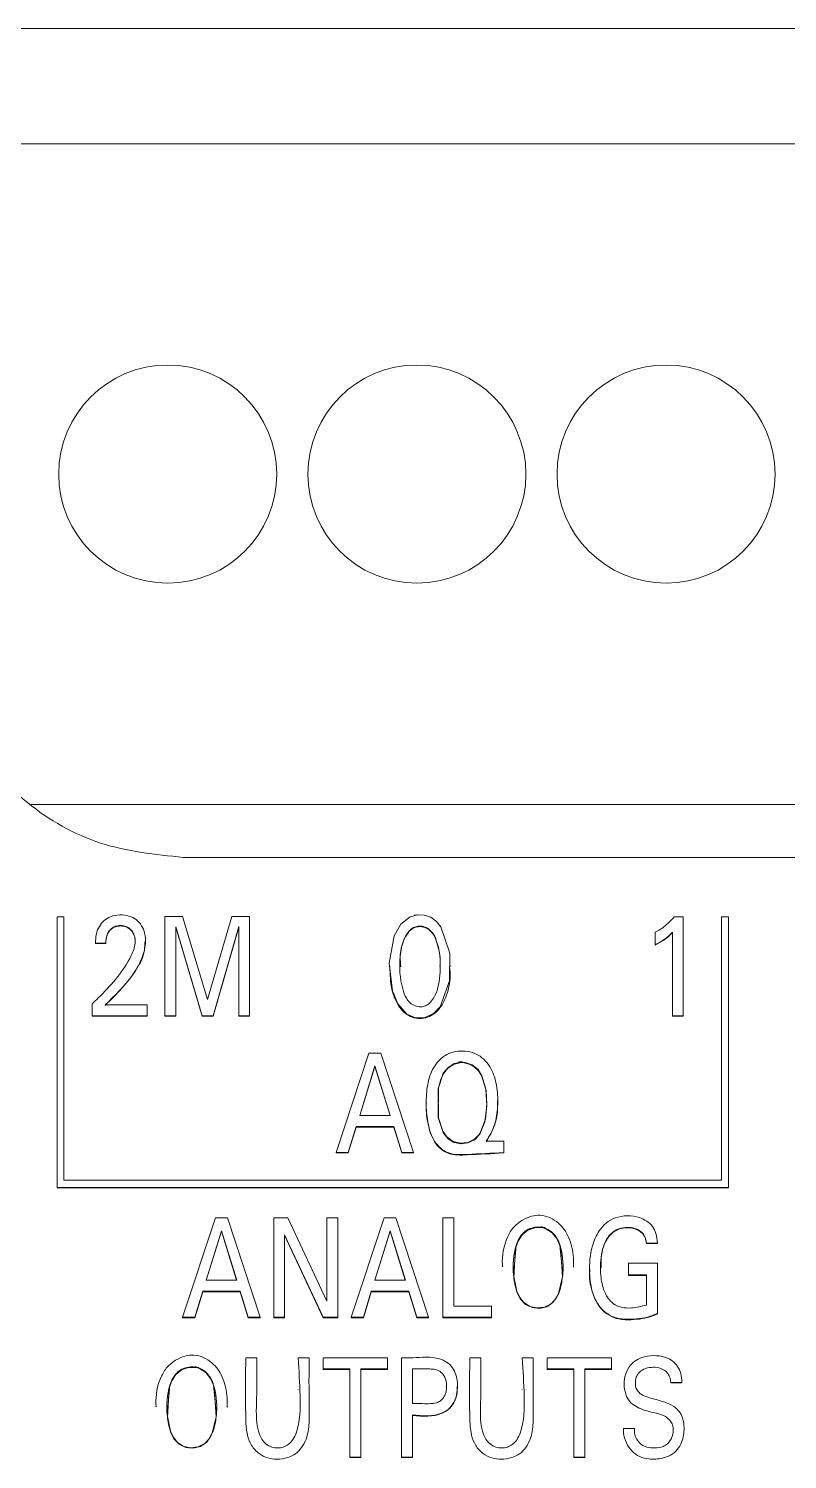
# Model space of a CAD drawing. Header units: millimetres. Extents: x 983 to 2111, y 2638 to 4457.
# Drawn here: x 2047.9 to 2060.08, y 4239.98 to 4262.94 of the extents above; entities that cross this region are included whole.
import ezdxf

# ---------------------------------------------------------------- set-up
doc = ezdxf.new("R2010")
doc.units = ezdxf.units.MM

# ---------------------------------------------------------------- blocks, each defined once
blk = doc.blocks.new('1215DCDCDC')
at = {"color": 7, "linetype": 'Continuous', "lineweight": 15}
for p, q in [((2047.489, 4262.945), (2072.769, 4262.945)), ((2047.489, 4261.095), (2072.769, 4261.095)), ((2072.769, 4250.495), (2047.932, 4250.495)), ((2071.129, 4249.645), (2050.379, 4249.645)), ((2048.353, 4248.691), (2048.353, 4244.347)), ((2048.463, 4248.691), (2048.353, 4248.691)), ((2048.463, 4244.462), (2048.463, 4248.691)), ((2050.368, 4248.698), (2050.084, 4248.698)), ((2050.084, 4248.698), (2050.084, 4247.102)), ((2050.77, 4247.362), (2050.368, 4248.698)), ((2051.159, 4248.698), (2050.77, 4247.362)), ((2051.443, 4248.698), (2051.159, 4248.698)), ((2051.443, 4247.102), (2051.443, 4248.698)), ((2058.26, 4248.689), (2058.405, 4248.689)), ((2058.405, 4248.689), (2058.405, 4247.102)), ((2059.02, 4248.691), (2059.02, 4244.462)), ((2059.129, 4248.691), (2059.02, 4248.691)), ((2059.129, 4244.347), (2059.129, 4248.691)), ((2050.259, 4248.531), (2050.681, 4247.102)), ((2050.259, 4247.102), (2050.259, 4248.531)), ((2050.681, 4247.095), (2050.259, 4248.524)), ((2050.857, 4247.102), (2051.268, 4248.533)), ((2051.268, 4248.526), (2050.857, 4247.095)), ((2051.268, 4248.533), (2051.268, 4247.102)), ((2057.953, 4248.245), (2057.953, 4248.444)), ((2058.233, 4247.102), (2058.233, 4248.443)), ((2048.967, 4248.267), (2049.133, 4248.267)), ((2048.967, 4248.26), (2048.967, 4248.267)), ((2048.967, 4248.26), (2049.133, 4248.26)), ((2049.133, 4248.26), (2049.133, 4248.267)), ((2049.771, 4248.299), (2049.771, 4248.306)), ((2057.953, 4248.245), (2057.953, 4248.238)), ((2053.685, 4247.899), (2053.685, 4247.892)), ((2054.673, 4247.897), (2054.673, 4247.904)), ((2048.915, 4247.293), (2048.915, 4247.102)), ((2048.915, 4247.102), (2049.798, 4247.102)), ((2048.915, 4247.095), (2048.915, 4247.102)), ((2049.798, 4247.095), (2048.915, 4247.095)), ((2049.798, 4247.276), (2049.124, 4247.276)), ((2049.798, 4247.102), (2049.798, 4247.276)), ((2049.798, 4247.095), (2049.798, 4247.102)), ((2050.084, 4247.102), (2050.259, 4247.102)), ((2050.084, 4247.095), (2050.084, 4247.102)), ((2050.259, 4247.095), (2050.084, 4247.095)), ((2050.259, 4247.095), (2050.259, 4247.102)), ((2050.681, 4247.102), (2050.857, 4247.102)), ((2050.681, 4247.095), (2050.681, 4247.102)), ((2050.857, 4247.095), (2050.681, 4247.095)), ((2050.857, 4247.095), (2050.857, 4247.102)), ((2051.268, 4247.102), (2051.443, 4247.102)), ((2051.268, 4247.095), (2051.268, 4247.102)), ((2051.443, 4247.095), (2051.268, 4247.095)), ((2051.443, 4247.095), (2051.443, 4247.102)), ((2058.233, 4247.102), (2058.233, 4247.095)), ((2058.405, 4247.102), (2058.233, 4247.102)), ((2058.405, 4247.095), (2058.233, 4247.095)), ((2058.405, 4247.102), (2058.405, 4247.095)), ((2053.358, 4246.504), (2052.833, 4244.908)), ((2053.551, 4246.504), (2053.358, 4246.504)), ((2054.076, 4244.908), (2053.551, 4246.504)), ((2053.211, 4245.505), (2053.456, 4246.298)), ((2053.456, 4246.291), (2053.213, 4245.505)), ((2053.456, 4246.298), (2053.701, 4245.505)), ((2053.456, 4246.291), (2053.456, 4246.298)), ((2053.699, 4245.505), (2053.456, 4246.291)), ((2054.279, 4245.708), (2054.279, 4245.701)), ((2055.252, 4245.704), (2055.252, 4245.711)), ((2055.428, 4245.741), (2055.428, 4245.748)), ((2053.701, 4245.505), (2053.211, 4245.505)), ((2053.027, 4244.908), (2053.154, 4245.324)), ((2053.154, 4245.317), (2053.027, 4244.901)), ((2053.154, 4245.324), (2053.757, 4245.324)), ((2053.154, 4245.317), (2053.154, 4245.324)), ((2053.757, 4245.317), (2053.154, 4245.317)), ((2053.757, 4245.324), (2053.886, 4244.908)), ((2053.757, 4245.317), (2053.757, 4245.324)), ((2053.886, 4244.901), (2053.757, 4245.317)), ((2055.242, 4245.089), (2055.525, 4245.089)), ((2055.525, 4245.089), (2055.525, 4244.908)), ((2052.833, 4244.908), (2052.833, 4244.901)), ((2052.833, 4244.908), (2053.027, 4244.908)), ((2053.027, 4244.901), (2052.833, 4244.901)), ((2053.027, 4244.901), (2053.027, 4244.908)), ((2053.886, 4244.908), (2054.076, 4244.908)), ((2053.886, 4244.901), (2053.886, 4244.908)), ((2054.076, 4244.901), (2053.886, 4244.901)), ((2054.076, 4244.901), (2054.076, 4244.908)), ((2055.525, 4244.901), (2055.525, 4244.908)), ((2048.353, 4244.347), (2048.353, 4244.34)), ((2048.353, 4244.347), (2059.129, 4244.347)), ((2048.353, 4244.34), (2059.129, 4244.34)), ((2059.02, 4244.462), (2048.463, 4244.462)), ((2059.129, 4244.34), (2059.129, 4244.347)), ((2050.894, 4243.86), (2050.368, 4242.264)), ((2051.086, 4243.86), (2050.894, 4243.86)), ((2051.611, 4242.264), (2051.086, 4243.86)), ((2052.059, 4243.86), (2051.832, 4243.86)), ((2051.832, 4243.86), (2051.832, 4242.264)), ((2052.684, 4242.522), (2052.059, 4243.86)), ((2052.684, 4243.86), (2052.684, 4242.522)), ((2052.859, 4243.86), (2052.684, 4243.86)), ((2052.859, 4242.264), (2052.859, 4243.86)), ((2053.601, 4243.86), (2053.075, 4242.264)), ((2053.793, 4243.86), (2053.601, 4243.86)), ((2054.318, 4242.264), (2053.793, 4243.86)), ((2054.723, 4243.86), (2054.548, 4243.86)), ((2054.548, 4243.86), (2054.548, 4242.264)), ((2054.723, 4242.445), (2054.723, 4243.86)), ((2050.746, 4242.862), (2050.991, 4243.654)), ((2050.748, 4242.862), (2050.991, 4243.647)), ((2050.991, 4243.654), (2051.237, 4242.862)), ((2050.991, 4243.654), (2050.991, 4243.647)), ((2050.991, 4243.647), (2051.234, 4242.862)), ((2053.453, 4242.862), (2053.698, 4243.654)), ((2053.698, 4243.647), (2053.455, 4242.862)), ((2053.698, 4243.654), (2053.944, 4242.862)), ((2053.698, 4243.647), (2053.698, 4243.654)), ((2053.941, 4242.862), (2053.698, 4243.647)), ((2052.006, 4243.588), (2052.624, 4242.264)), ((2052.006, 4242.264), (2052.006, 4243.588)), ((2052.006, 4243.581), (2052.624, 4242.257)), ((2057.814, 4243.453), (2057.99, 4243.453)), ((2057.814, 4243.453), (2057.814, 4243.446)), ((2057.814, 4243.446), (2057.99, 4243.446)), ((2057.99, 4243.454), (2057.99, 4243.461)), ((2057.99, 4243.453), (2057.99, 4243.446)), ((2055.501, 4243.08), (2055.501, 4243.073)), ((2055.676, 4243.069), (2055.676, 4243.062)), ((2056.474, 4243.057), (2056.474, 4243.064)), ((2056.649, 4243.068), (2056.649, 4243.075)), ((2056.902, 4243.04), (2056.902, 4243.033)), ((2057.528, 4243.134), (2057.528, 4242.944)), ((2057.99, 4243.134), (2057.528, 4243.134)), ((2057.528, 4242.944), (2057.814, 4242.944)), ((2057.528, 4242.944), (2057.528, 4242.937)), ((2057.528, 4242.937), (2057.814, 4242.937)), ((2057.814, 4242.944), (2057.814, 4242.461)), ((2057.99, 4242.327), (2057.99, 4243.134)), ((2051.237, 4242.862), (2050.746, 4242.862)), ((2053.944, 4242.862), (2053.453, 4242.862)), ((2050.563, 4242.264), (2050.69, 4242.681)), ((2050.563, 4242.257), (2050.69, 4242.674)), ((2050.69, 4242.681), (2051.292, 4242.681)), ((2050.69, 4242.674), (2050.69, 4242.681)), ((2050.69, 4242.674), (2051.292, 4242.674)), ((2051.292, 4242.674), (2051.292, 4242.681)), ((2051.292, 4242.681), (2051.421, 4242.264)), ((2051.292, 4242.674), (2051.421, 4242.257)), ((2053.27, 4242.264), (2053.397, 4242.681)), ((2053.397, 4242.674), (2053.27, 4242.257)), ((2053.397, 4242.681), (2053.999, 4242.681)), ((2053.397, 4242.674), (2053.397, 4242.681)), ((2053.999, 4242.674), (2053.397, 4242.674)), ((2053.999, 4242.674), (2053.999, 4242.681)), ((2053.999, 4242.681), (2054.128, 4242.264)), ((2054.128, 4242.257), (2053.999, 4242.674)), ((2050.368, 4242.264), (2050.563, 4242.264)), ((2050.368, 4242.257), (2050.368, 4242.264)), ((2050.368, 4242.257), (2050.563, 4242.257)), ((2050.563, 4242.264), (2050.563, 4242.257)), ((2051.421, 4242.257), (2051.421, 4242.264)), ((2051.421, 4242.264), (2051.611, 4242.264)), ((2051.421, 4242.257), (2051.611, 4242.257)), ((2051.611, 4242.257), (2051.611, 4242.264)), ((2051.832, 4242.264), (2051.832, 4242.257)), ((2051.832, 4242.264), (2052.006, 4242.264)), ((2051.832, 4242.257), (2052.006, 4242.257)), ((2052.006, 4242.257), (2052.006, 4242.264)), ((2052.624, 4242.264), (2052.859, 4242.264)), ((2052.624, 4242.257), (2052.624, 4242.264)), ((2052.624, 4242.257), (2052.859, 4242.257)), ((2052.859, 4242.257), (2052.859, 4242.264)), ((2053.075, 4242.264), (2053.27, 4242.264)), ((2053.075, 4242.264), (2053.075, 4242.257)), ((2053.27, 4242.257), (2053.075, 4242.257)), ((2053.27, 4242.257), (2053.27, 4242.264)), ((2054.128, 4242.257), (2054.128, 4242.264)), ((2054.128, 4242.264), (2054.318, 4242.264)), ((2054.318, 4242.257), (2054.128, 4242.257)), ((2054.318, 4242.257), (2054.318, 4242.264)), ((2054.548, 4242.264), (2055.327, 4242.264)), ((2054.548, 4242.257), (2054.548, 4242.264)), ((2055.327, 4242.257), (2054.548, 4242.257)), ((2055.327, 4242.445), (2054.723, 4242.445)), ((2055.327, 4242.264), (2055.327, 4242.445)), ((2055.327, 4242.257), (2055.327, 4242.264)), ((2057.99, 4242.327), (2057.99, 4242.319)), ((2051.557, 4241.616), (2051.382, 4241.616)), ((2052.398, 4241.616), (2052.224, 4241.616)), ((2052.224, 4241.616), (2052.224, 4241.609)), ((2052.398, 4241.616), (2052.398, 4241.609)), ((2052.624, 4241.616), (2052.624, 4241.435)), ((2053.657, 4241.616), (2052.624, 4241.616)), ((2053.657, 4241.435), (2053.657, 4241.616)), ((2053.881, 4241.616), (2053.881, 4240.02)), ((2055.154, 4241.616), (2054.979, 4241.616)), ((2055.995, 4241.616), (2055.821, 4241.616)), ((2055.821, 4241.616), (2055.821, 4241.609)), ((2055.995, 4241.616), (2055.995, 4241.609)), ((2056.221, 4241.616), (2056.221, 4241.435)), ((2057.254, 4241.616), (2056.221, 4241.616)), ((2057.254, 4241.435), (2057.254, 4241.616)), ((2051.557, 4241.433), (2051.557, 4241.426)), ((2052.624, 4241.435), (2053.053, 4241.435)), ((2052.624, 4241.435), (2052.624, 4241.428)), ((2052.624, 4241.428), (2053.053, 4241.428)), ((2053.053, 4241.435), (2053.053, 4240.02)), ((2053.228, 4241.435), (2053.657, 4241.435)), ((2053.228, 4240.02), (2053.228, 4241.435)), ((2053.228, 4241.428), (2053.657, 4241.428)), ((2053.657, 4241.428), (2053.657, 4241.435)), ((2054.057, 4240.878), (2054.057, 4241.435)), ((2055.154, 4241.433), (2055.154, 4241.426)), ((2056.221, 4241.435), (2056.65, 4241.435)), ((2056.221, 4241.435), (2056.221, 4241.428)), ((2056.221, 4241.428), (2056.65, 4241.428)), ((2056.65, 4241.435), (2056.65, 4240.02)), ((2056.825, 4241.435), (2057.254, 4241.435)), ((2056.825, 4240.02), (2056.825, 4241.435)), ((2056.825, 4241.428), (2057.254, 4241.428)), ((2057.254, 4241.428), (2057.254, 4241.435)), ((2051.558, 4241.131), (2051.558, 4241.138)), ((2052.224, 4241.106), (2052.224, 4241.113)), ((2054.78, 4241.149), (2054.78, 4241.156)), ((2055.155, 4241.131), (2055.155, 4241.138)), ((2055.821, 4241.106), (2055.821, 4241.113)), ((2057.456, 4241.195), (2057.456, 4241.188)), ((2058.206, 4241.21), (2058.206, 4241.217)), ((2058.384, 4241.217), (2058.206, 4241.217)), ((2058.384, 4241.21), (2058.206, 4241.21)), ((2058.384, 4241.225), (2058.384, 4241.232)), ((2058.384, 4241.21), (2058.384, 4241.217)), ((2049.94, 4240.836), (2049.94, 4240.829)), ((2050.116, 4240.825), (2050.116, 4240.818)), ((2050.914, 4240.813), (2050.914, 4240.82)), ((2051.088, 4240.823), (2051.088, 4240.83)), ((2051.381, 4240.745), (2051.381, 4240.738)), ((2052.401, 4240.703), (2052.401, 4240.71)), ((2054.057, 4240.02), (2054.057, 4240.697)), ((2054.978, 4240.745), (2054.978, 4240.738)), ((2055.998, 4240.703), (2055.998, 4240.71)), ((2057.444, 4240.482), (2057.62, 4240.482)), ((2057.444, 4240.472), (2057.444, 4240.465)), ((2058.418, 4240.483), (2058.418, 4240.49)), ((2053.053, 4240.02), (2053.228, 4240.02)), ((2053.053, 4240.013), (2053.053, 4240.02)), ((2053.053, 4240.013), (2053.228, 4240.013)), ((2053.228, 4240.013), (2053.228, 4240.02)), ((2053.881, 4240.02), (2054.057, 4240.02)), ((2053.881, 4240.02), (2053.881, 4240.013)), ((2053.881, 4240.013), (2054.057, 4240.013)), ((2054.057, 4240.02), (2054.057, 4240.013)), ((2056.65, 4240.013), (2056.65, 4240.02)), ((2056.65, 4240.02), (2056.825, 4240.02)), ((2056.65, 4240.013), (2056.825, 4240.013)), ((2056.825, 4240.013), (2056.825, 4240.02))]:
    blk.add_line(p, q, dxfattribs=at)
at = {"color": 7, "linetype": 'Continuous', "lineweight": 15, "flags": 128}
for points in [[(2054.022, 4248.689), (2053.871, 4248.573), (2053.766, 4248.386), (2053.686, 4247.947), (2053.736, 4247.503), (2053.822, 4247.295), (2053.97, 4247.129), (2054.109, 4247.072), (2054.259, 4247.074), (2054.396, 4247.137), (2054.505, 4247.244), (2054.655, 4247.663), (2054.66, 4248.11), (2054.516, 4248.531), (2054.443, 4248.618), (2054.351, 4248.683), (2054.244, 4248.717), (2054.135, 4248.721), (2054.087, 4248.717), (2054.084, 4248.717), (2054.084, 4248.717), (2054.084, 4248.717), (2054.084, 4248.717), (2054.089, 4248.717), (2054.145, 4248.723), (2054.147, 4248.724), (2054.148, 4248.724), (2054.148, 4248.724), (2054.147, 4248.724), (2054.145, 4248.723), (2054.099, 4248.714), (2054.022, 4248.689)], [(2054.728, 4246.335), (2054.629, 4246.272), (2054.553, 4246.18), (2054.475, 4245.954), (2054.472, 4245.48), (2054.544, 4245.253), (2054.615, 4245.153), (2054.713, 4245.084), (2054.829, 4245.057), (2054.949, 4245.07), (2055.056, 4245.122), (2055.137, 4245.21), (2055.226, 4245.435), (2055.251, 4245.67), (2055.239, 4245.909), (2055.174, 4246.138), (2055.111, 4246.239), (2055.018, 4246.314), (2054.904, 4246.352), (2054.809, 4246.36), (2054.798, 4246.36), (2054.795, 4246.36), (2054.795, 4246.36), (2054.795, 4246.36), (2054.795, 4246.36), (2054.795, 4246.36), (2054.795, 4246.36), (2054.796, 4246.36), (2054.809, 4246.361), (2054.858, 4246.362), (2054.86, 4246.362), (2054.861, 4246.362), (2054.861, 4246.362), (2054.861, 4246.362), (2054.861, 4246.362), (2054.86, 4246.362), (2054.859, 4246.362), (2054.856, 4246.362), (2054.827, 4246.359), (2054.728, 4246.335)], [(2054.728, 4246.328), (2054.638, 4246.274), (2054.566, 4246.193), (2054.512, 4246.084), (2054.475, 4245.947), (2054.472, 4245.473), (2054.558, 4245.218), (2054.627, 4245.133), (2054.713, 4245.077), (2054.828, 4245.049), (2054.949, 4245.063), (2055.055, 4245.114), (2055.137, 4245.203), (2055.219, 4245.399), (2055.251, 4245.663), (2055.236, 4245.924), (2055.174, 4246.131), (2055.119, 4246.22), (2055.049, 4246.286), (2054.962, 4246.33), (2054.86, 4246.351), (2054.803, 4246.353), (2054.796, 4246.353), (2054.795, 4246.353), (2054.795, 4246.353), (2054.794, 4246.353), (2054.794, 4246.353), (2054.794, 4246.353), (2054.794, 4246.353), (2054.794, 4246.353), (2054.795, 4246.353), (2054.796, 4246.353), (2054.796, 4246.353), (2054.796, 4246.353), (2054.796, 4246.353), (2054.795, 4246.353), (2054.795, 4246.353), (2054.794, 4246.353), (2054.794, 4246.353), (2054.794, 4246.353), (2054.794, 4246.353), (2054.795, 4246.353), (2054.796, 4246.353), (2054.796, 4246.353), (2054.796, 4246.353), (2054.796, 4246.353), (2054.796, 4246.353), (2054.796, 4246.353), (2054.796, 4246.353), (2054.795, 4246.353), (2054.795, 4246.353), (2054.794, 4246.353), (2054.794, 4246.353), (2054.795, 4246.353), (2054.795, 4246.353), (2054.796, 4246.353), (2054.857, 4246.355), (2054.859, 4246.355), (2054.86, 4246.355), (2054.86, 4246.355), (2054.86, 4246.355), (2054.86, 4246.355), (2054.86, 4246.355), (2054.861, 4246.355), (2054.861, 4246.355), (2054.861, 4246.355), (2054.861, 4246.355), (2054.861, 4246.355), (2054.861, 4246.355), (2054.86, 4246.355), (2054.86, 4246.355), (2054.86, 4246.355), (2054.86, 4246.355), (2054.861, 4246.355), (2054.861, 4246.355), (2054.861, 4246.355), (2054.861, 4246.355), (2054.861, 4246.355), (2054.86, 4246.355), (2054.86, 4246.355), (2054.859, 4246.355), (2054.859, 4246.355), (2054.859, 4246.355), (2054.86, 4246.355), (2054.86, 4246.355), (2054.861, 4246.355), (2054.861, 4246.355), (2054.861, 4246.355), (2054.861, 4246.355), (2054.86, 4246.355), (2054.859, 4246.355), (2054.859, 4246.355), (2054.859, 4246.355), (2054.859, 4246.355), (2054.859, 4246.355), (2054.861, 4246.355), (2054.861, 4246.355), (2054.86, 4246.355), (2054.86, 4246.355), (2054.859, 4246.355), (2054.859, 4246.355), (2054.859, 4246.355), (2054.859, 4246.355), (2054.859, 4246.355), (2054.859, 4246.355), (2054.859, 4246.355), (2054.86, 4246.355), (2054.861, 4246.355), (2054.861, 4246.355), (2054.861, 4246.355), (2054.856, 4246.355), (2054.826, 4246.352), (2054.728, 4246.328)], [(2054.713, 4246.321), (2054.816, 4246.35), (2054.85, 4246.354), (2054.859, 4246.355), (2054.86, 4246.355), (2054.861, 4246.355), (2054.861, 4246.355), (2054.861, 4246.355), (2054.861, 4246.355), (2054.86, 4246.355), (2054.86, 4246.355), (2054.858, 4246.355), (2054.816, 4246.354), (2054.796, 4246.353), (2054.795, 4246.353), (2054.795, 4246.353), (2054.795, 4246.353), (2054.795, 4246.353), (2054.795, 4246.353), (2054.798, 4246.353), (2054.802, 4246.353), (2054.887, 4246.348), (2055.003, 4246.315), (2055.1, 4246.245), (2055.167, 4246.146), (2055.237, 4245.918), (2055.252, 4245.68), (2055.229, 4245.444), (2055.146, 4245.217), (2055.07, 4245.125), (2054.965, 4245.068), (2054.846, 4245.05), (2054.729, 4245.071), (2054.628, 4245.134), (2054.552, 4245.231), (2054.475, 4245.457), (2054.472, 4245.931), (2054.544, 4246.159), (2054.617, 4246.254), (2054.713, 4246.321)], [(2056.058, 4243.712), (2055.946, 4243.688), (2055.853, 4243.631), (2055.779, 4243.541), (2055.724, 4243.418), (2055.681, 4242.946), (2055.733, 4242.682), (2055.78, 4242.583), (2055.841, 4242.505), (2055.94, 4242.439), (2056.057, 4242.414), (2056.18, 4242.428), (2056.283, 4242.482), (2056.351, 4242.552), (2056.404, 4242.648), (2056.466, 4242.914), (2056.436, 4243.388), (2056.395, 4243.496), (2056.34, 4243.584), (2056.27, 4243.651), (2056.185, 4243.698), (2056.137, 4243.713), (2056.131, 4243.715), (2056.13, 4243.715), (2056.13, 4243.715), (2056.13, 4243.715), (2056.13, 4243.715), (2056.13, 4243.715), (2056.129, 4243.715), (2056.129, 4243.715), (2056.129, 4243.715), (2056.129, 4243.715), (2056.129, 4243.715), (2056.13, 4243.715), (2056.131, 4243.715), (2056.131, 4243.715), (2056.131, 4243.715), (2056.131, 4243.715), (2056.131, 4243.715), (2056.13, 4243.715), (2056.129, 4243.715), (2056.129, 4243.715), (2056.129, 4243.715), (2056.129, 4243.715), (2056.129, 4243.715), (2056.13, 4243.715), (2056.131, 4243.715), (2056.131, 4243.715), (2056.131, 4243.715), (2056.131, 4243.715), (2056.131, 4243.715), (2056.131, 4243.715), (2056.13, 4243.715), (2056.13, 4243.715), (2056.129, 4243.715), (2056.129, 4243.715), (2056.129, 4243.715), (2056.129, 4243.715), (2056.129, 4243.715), (2056.13, 4243.715), (2056.131, 4243.715), (2056.131, 4243.715), (2056.131, 4243.715), (2056.131, 4243.715), (2056.131, 4243.715), (2056.131, 4243.715), (2056.13, 4243.715), (2056.13, 4243.715), (2056.13, 4243.715), (2056.13, 4243.715), (2056.13, 4243.715), (2056.131, 4243.715), (2056.131, 4243.715), (2056.131, 4243.715), (2056.131, 4243.715), (2056.131, 4243.715), (2056.131, 4243.715), (2056.13, 4243.715), (2056.13, 4243.715), (2056.13, 4243.715), (2056.13, 4243.715), (2056.13, 4243.715), (2056.131, 4243.715), (2056.131, 4243.715), (2056.131, 4243.715), (2056.131, 4243.715), (2056.131, 4243.715), (2056.131, 4243.715), (2056.13, 4243.715), (2056.13, 4243.715), (2056.13, 4243.715), (2056.13, 4243.715), (2056.131, 4243.715), (2056.131, 4243.715), (2056.131, 4243.715), (2056.131, 4243.715), (2056.131, 4243.715), (2056.131, 4243.715), (2056.131, 4243.715), (2056.13, 4243.715), (2056.13, 4243.715), (2056.13, 4243.715), (2056.13, 4243.715), (2056.14, 4243.713), (2056.181, 4243.703), (2056.183, 4243.702), (2056.184, 4243.702), (2056.184, 4243.702), (2056.184, 4243.702), (2056.184, 4243.702), (2056.184, 4243.702), (2056.184, 4243.702), (2056.185, 4243.702), (2056.185, 4243.702), (2056.185, 4243.702), (2056.185, 4243.702), (2056.185, 4243.702), (2056.184, 4243.702), (2056.183, 4243.702), (2056.183, 4243.702), (2056.183, 4243.702), (2056.183, 4243.702), (2056.183, 4243.702), (2056.183, 4243.702), (2056.184, 4243.702), (2056.185, 4243.702), (2056.185, 4243.702), (2056.185, 4243.702), (2056.184, 4243.702), (2056.184, 4243.702), (2056.183, 4243.702), (2056.183, 4243.702), (2056.183, 4243.702), (2056.183, 4243.702), (2056.183, 4243.702), (2056.184, 4243.702), (2056.184, 4243.702), (2056.184, 4243.702), (2056.184, 4243.702), (2056.184, 4243.702), (2056.183, 4243.702), (2056.183, 4243.702), (2056.183, 4243.702), (2056.183, 4243.702), (2056.183, 4243.702), (2056.183, 4243.702), (2056.184, 4243.702), (2056.184, 4243.702), (2056.184, 4243.702), (2056.184, 4243.702), (2056.183, 4243.702), (2056.183, 4243.702), (2056.183, 4243.702), (2056.183, 4243.702), (2056.183, 4243.702), (2056.183, 4243.702), (2056.183, 4243.702), (2056.184, 4243.702), (2056.184, 4243.702), (2056.184, 4243.702), (2056.184, 4243.702), (2056.184, 4243.702), (2056.184, 4243.702), (2056.183, 4243.702), (2056.183, 4243.702), (2056.183, 4243.702), (2056.183, 4243.702), (2056.183, 4243.702), (2056.183, 4243.702), (2056.184, 4243.702), (2056.184, 4243.702), (2056.184, 4243.702), (2056.184, 4243.702), (2056.184, 4243.702), (2056.183, 4243.702), (2056.183, 4243.702), (2056.153, 4243.708), (2056.058, 4243.712)], [(2056.022, 4243.701), (2056.128, 4243.704), (2056.166, 4243.699), (2056.178, 4243.696), (2056.181, 4243.696), (2056.184, 4243.695), (2056.184, 4243.695), (2056.184, 4243.695), (2056.184, 4243.695), (2056.184, 4243.695), (2056.184, 4243.695), (2056.184, 4243.695), (2056.183, 4243.695), (2056.177, 4243.697), (2056.155, 4243.702), (2056.134, 4243.707), (2056.131, 4243.708), (2056.13, 4243.708), (2056.13, 4243.708), (2056.13, 4243.708), (2056.13, 4243.708), (2056.13, 4243.708), (2056.13, 4243.708), (2056.13, 4243.708), (2056.132, 4243.708), (2056.157, 4243.7), (2056.2, 4243.684), (2056.3, 4243.621), (2056.376, 4243.526), (2056.424, 4243.417), (2056.47, 4242.945), (2056.429, 4242.712), (2056.383, 4242.6), (2056.312, 4242.5), (2056.214, 4242.434), (2056.097, 4242.407), (2055.977, 4242.419), (2055.871, 4242.472), (2055.789, 4242.561), (2055.736, 4242.668), (2055.684, 4242.901), (2055.712, 4243.374), (2055.754, 4243.487), (2055.818, 4243.59), (2055.91, 4243.664), (2056.022, 4243.701)], [(2050.498, 4241.468), (2050.386, 4241.444), (2050.293, 4241.387), (2050.219, 4241.297), (2050.163, 4241.174), (2050.12, 4240.702), (2050.172, 4240.438), (2050.219, 4240.338), (2050.281, 4240.261), (2050.379, 4240.195), (2050.497, 4240.169), (2050.62, 4240.184), (2050.723, 4240.237), (2050.79, 4240.308), (2050.843, 4240.404), (2050.906, 4240.669), (2050.875, 4241.143), (2050.835, 4241.252), (2050.78, 4241.339), (2050.71, 4241.407), (2050.625, 4241.453), (2050.577, 4241.469), (2050.57, 4241.47), (2050.57, 4241.471), (2050.57, 4241.471), (2050.57, 4241.471), (2050.57, 4241.471), (2050.569, 4241.471), (2050.569, 4241.471), (2050.569, 4241.471), (2050.569, 4241.471), (2050.569, 4241.471), (2050.569, 4241.471), (2050.57, 4241.471), (2050.57, 4241.471), (2050.57, 4241.471), (2050.57, 4241.471), (2050.57, 4241.471), (2050.57, 4241.471), (2050.569, 4241.471), (2050.569, 4241.471), (2050.569, 4241.471), (2050.569, 4241.471), (2050.569, 4241.471), (2050.569, 4241.471), (2050.569, 4241.471), (2050.57, 4241.471), (2050.57, 4241.47), (2050.57, 4241.47), (2050.57, 4241.47), (2050.57, 4241.47), (2050.57, 4241.471), (2050.57, 4241.471), (2050.569, 4241.471), (2050.569, 4241.471), (2050.569, 4241.471), (2050.569, 4241.471), (2050.569, 4241.471), (2050.569, 4241.471), (2050.57, 4241.471), (2050.57, 4241.471), (2050.57, 4241.47), (2050.571, 4241.47), (2050.571, 4241.47), (2050.571, 4241.47), (2050.57, 4241.47), (2050.569, 4241.471), (2050.569, 4241.471), (2050.569, 4241.471), (2050.569, 4241.471), (2050.569, 4241.471), (2050.57, 4241.471), (2050.57, 4241.47), (2050.571, 4241.47), (2050.571, 4241.47), (2050.571, 4241.47), (2050.571, 4241.47), (2050.57, 4241.471), (2050.569, 4241.471), (2050.569, 4241.471), (2050.569, 4241.471), (2050.569, 4241.471), (2050.57, 4241.47), (2050.571, 4241.47), (2050.571, 4241.47), (2050.571, 4241.47), (2050.571, 4241.47), (2050.571, 4241.47), (2050.569, 4241.471), (2050.569, 4241.471), (2050.57, 4241.471), (2050.57, 4241.471), (2050.571, 4241.47), (2050.571, 4241.47), (2050.571, 4241.47), (2050.571, 4241.47), (2050.571, 4241.47), (2050.571, 4241.47), (2050.571, 4241.47), (2050.57, 4241.471), (2050.569, 4241.471), (2050.569, 4241.471), (2050.569, 4241.471), (2050.58, 4241.468), (2050.62, 4241.458), (2050.622, 4241.458), (2050.623, 4241.458), (2050.624, 4241.458), (2050.624, 4241.458), (2050.624, 4241.458), (2050.624, 4241.458), (2050.624, 4241.457), (2050.624, 4241.457), (2050.624, 4241.457), (2050.624, 4241.457), (2050.624, 4241.457), (2050.624, 4241.457), (2050.623, 4241.458), (2050.623, 4241.458), (2050.623, 4241.458), (2050.623, 4241.458), (2050.623, 4241.458), (2050.623, 4241.458), (2050.623, 4241.458), (2050.624, 4241.457), (2050.624, 4241.457), (2050.624, 4241.457), (2050.624, 4241.457), (2050.624, 4241.457), (2050.623, 4241.458), (2050.623, 4241.458), (2050.623, 4241.458), (2050.623, 4241.458), (2050.623, 4241.458), (2050.623, 4241.458), (2050.623, 4241.458), (2050.624, 4241.457), (2050.624, 4241.457), (2050.624, 4241.457), (2050.624, 4241.457), (2050.623, 4241.458), (2050.623, 4241.458), (2050.623, 4241.458), (2050.623, 4241.458), (2050.623, 4241.458), (2050.623, 4241.458), (2050.624, 4241.457), (2050.624, 4241.457), (2050.624, 4241.458), (2050.623, 4241.458), (2050.623, 4241.458), (2050.622, 4241.458), (2050.622, 4241.458), (2050.622, 4241.458), (2050.622, 4241.458), (2050.622, 4241.458), (2050.623, 4241.458), (2050.623, 4241.458), (2050.624, 4241.458), (2050.624, 4241.457), (2050.624, 4241.457), (2050.624, 4241.457), (2050.624, 4241.458), (2050.622, 4241.458), (2050.622, 4241.458), (2050.622, 4241.458), (2050.622, 4241.458), (2050.622, 4241.458), (2050.622, 4241.458), (2050.624, 4241.457), (2050.624, 4241.457), (2050.624, 4241.457), (2050.624, 4241.457), (2050.624, 4241.458), (2050.623, 4241.458), (2050.623, 4241.458), (2050.593, 4241.463), (2050.498, 4241.468)], [(2050.461, 4241.457), (2050.568, 4241.459), (2050.605, 4241.454), (2050.617, 4241.452), (2050.621, 4241.451), (2050.623, 4241.451), (2050.624, 4241.45), (2050.624, 4241.45), (2050.624, 4241.45), (2050.624, 4241.45), (2050.624, 4241.45), (2050.624, 4241.451), (2050.623, 4241.451), (2050.616, 4241.452), (2050.594, 4241.458), (2050.574, 4241.463), (2050.571, 4241.463), (2050.57, 4241.464), (2050.57, 4241.464), (2050.569, 4241.464), (2050.569, 4241.464), (2050.569, 4241.464), (2050.57, 4241.464), (2050.57, 4241.464), (2050.572, 4241.463), (2050.597, 4241.456), (2050.64, 4241.44), (2050.739, 4241.377), (2050.815, 4241.282), (2050.864, 4241.173), (2050.91, 4240.701), (2050.868, 4240.468), (2050.822, 4240.355), (2050.751, 4240.256), (2050.653, 4240.19), (2050.536, 4240.163), (2050.417, 4240.174), (2050.31, 4240.228), (2050.229, 4240.316), (2050.175, 4240.423), (2050.124, 4240.656), (2050.152, 4241.13), (2050.193, 4241.242), (2050.257, 4241.345), (2050.35, 4241.42), (2050.461, 4241.457)]]:
    blk.add_lwpolyline(points, dxfattribs=at)
at = {"color": 7, "linetype": 'Continuous', "lineweight": 15}
for centre in [(2050.129, 4255.795), (2054.129, 4255.795), (2058.129, 4255.795)]:
    blk.add_circle(centre, 1.75, dxfattribs=at)
for points, knots in [([(2050.379, 4249.645), (2049.928, 4249.691), (2049.028, 4249.783), (2047.821, 4250.473), (2046.924, 4251.492), (2046.449, 4252.614), (2046.399, 4253.349), (2046.379, 4253.645)], [0, 0, 0, 0, 0.215087, 0.42996, 0.647222, 0.85835, 1, 1, 1, 1]), ([(2049.124, 4247.276), (2049.278, 4247.425), (2049.506, 4247.646), (2049.713, 4247.993), (2049.779, 4248.232), (2049.768, 4248.418), (2049.716, 4248.553), (2049.627, 4248.65), (2049.505, 4248.712), (2049.36, 4248.729), (2049.217, 4248.706), (2049.103, 4248.635), (2049.024, 4248.538), (2048.975, 4248.412), (2048.97, 4248.318), (2048.967, 4248.267)], [0, 0, 0, 0, 0.2481, 0.367222, 0.466451, 0.531142, 0.581619, 0.632334, 0.679798, 0.738137, 0.798607, 0.8449, 0.891081, 0.941291, 1, 1, 1, 1]), ([(2057.953, 4248.444), (2057.982, 4248.459), (2058.041, 4248.49), (2058.148, 4248.568), (2058.215, 4248.641), (2058.26, 4248.689)], [0, 0, 0, 0, 0.251531, 0.502976, 1, 1, 1, 1]), ([(2049.133, 4248.267), (2049.137, 4248.314), (2049.142, 4248.387), (2049.193, 4248.475), (2049.254, 4248.527), (2049.334, 4248.553), (2049.415, 4248.551), (2049.492, 4248.525), (2049.549, 4248.478), (2049.592, 4248.407), (2049.61, 4248.316), (2049.596, 4248.178), (2049.436, 4247.835), (2049.175, 4247.544), (2048.948, 4247.325), (2048.915, 4247.293)], [0, 0, 0, 0, 0.06741, 0.106803, 0.146378, 0.181674, 0.227911, 0.263638, 0.29947, 0.334313, 0.383257, 0.433455, 0.535618, 0.932794, 1, 1, 1, 1]), ([(2049.133, 4248.26), (2049.137, 4248.307), (2049.142, 4248.38), (2049.193, 4248.468), (2049.254, 4248.52), (2049.334, 4248.546), (2049.415, 4248.544), (2049.492, 4248.518), (2049.549, 4248.471), (2049.591, 4248.4), (2049.608, 4248.336), (2049.604, 4248.296), (2049.603, 4248.29)], [0, 0, 0, 0, 0.171485, 0.271705, 0.37238, 0.462165, 0.579789, 0.670671, 0.761832, 0.850467, 0.974968, 1, 1, 1, 1]), ([(2054.37, 4248.445), (2054.348, 4248.467), (2054.303, 4248.512), (2054.216, 4248.544), (2054.131, 4248.542), (2054.053, 4248.51), (2053.976, 4248.438), (2053.894, 4248.286), (2053.839, 4247.973), (2053.858, 4247.648), (2053.943, 4247.4), (2054.016, 4247.306), (2054.098, 4247.257), (2054.186, 4247.241), (2054.266, 4247.259), (2054.34, 4247.306), (2054.416, 4247.403), (2054.495, 4247.624), (2054.514, 4247.904), (2054.489, 4248.166), (2054.442, 4248.306), (2054.415, 4248.392), (2054.385, 4248.427), (2054.37, 4248.445)], [0, 0, 0, 0, 0.029448, 0.059036, 0.084455, 0.108437, 0.136684, 0.18222, 0.268808, 0.433664, 0.484002, 0.513944, 0.544014, 0.572233, 0.596309, 0.619495, 0.653765, 0.710903, 0.838244, 0.916035, 0.957044, 0.978066, 1, 1, 1, 1]), ([(2054.37, 4248.438), (2054.348, 4248.46), (2054.303, 4248.505), (2054.216, 4248.537), (2054.131, 4248.534), (2054.053, 4248.503), (2053.976, 4248.431), (2053.896, 4248.279), (2053.849, 4248.086), (2053.867, 4247.943), (2053.873, 4247.89)], [0, 0, 0, 0, 0.092411, 0.185272, 0.265042, 0.34031, 0.428957, 0.571856, 0.843603, 1, 1, 1, 1]), ([(2058.233, 4248.443), (2058.213, 4248.422), (2058.172, 4248.381), (2058.081, 4248.311), (2058.004, 4248.271), (2057.953, 4248.245)], [0, 0, 0, 0, 0.250721, 0.501678, 1, 1, 1, 1]), ([(2049.765, 4248.299), (2049.763, 4248.249), (2049.759, 4248.091), (2049.57, 4247.707), (2049.308, 4247.45), (2049.124, 4247.269)], [0, 0, 0, 0, 0.119959, 0.378877, 1, 1, 1, 1]), ([(2054.499, 4247.9), (2054.501, 4247.917), (2054.512, 4248.015), (2054.487, 4248.159), (2054.442, 4248.299), (2054.415, 4248.385), (2054.385, 4248.42), (2054.37, 4248.438)], [0, 0, 0, 0, 0.0887, 0.526958, 0.757997, 0.876418, 1, 1, 1, 1]), ([(2058.233, 4248.436), (2058.213, 4248.415), (2058.172, 4248.374), (2058.081, 4248.304), (2058.004, 4248.264), (2057.953, 4248.238)], [0, 0, 0, 0, 0.2507098, 0.5016837, 1, 1, 1, 1]), ([(2054.654, 4247.896), (2054.659, 4247.831), (2054.673, 4247.664), (2054.613, 4247.434), (2054.516, 4247.234), (2054.398, 4247.122), (2054.272, 4247.062), (2054.144, 4247.052), (2054.022, 4247.086), (2053.914, 4247.157), (2053.802, 4247.3), (2053.703, 4247.55), (2053.699, 4247.768), (2053.696, 4247.893)], [0, 0, 0, 0, 0.090934, 0.234513, 0.32556, 0.399543, 0.458485, 0.517587, 0.574706, 0.632465, 0.695323, 0.826729, 1, 1, 1, 1]), ([(2055.525, 4244.908), (2055.33, 4244.898), (2055.038, 4244.882), (2054.68, 4244.867), (2054.505, 4244.971), (2054.375, 4245.124), (2054.3, 4245.366), (2054.272, 4245.66), (2054.286, 4245.956), (2054.349, 4246.201), (2054.462, 4246.368), (2054.573, 4246.468), (2054.712, 4246.528), (2054.863, 4246.541), (2055.014, 4246.522), (2055.149, 4246.458), (2055.258, 4246.356), (2055.362, 4246.187), (2055.426, 4245.942), (2055.432, 4245.646), (2055.393, 4245.345), (2055.292, 4245.174), (2055.242, 4245.089)], [0, 0, 0, 0, 0.124544, 0.186824, 0.218155, 0.249749, 0.311974, 0.374274, 0.436731, 0.499177, 0.531049, 0.56282, 0.592429, 0.625086, 0.657299, 0.687551, 0.717961, 0.750294, 0.811875, 0.875294, 0.93797, 1, 1, 1, 1]), ([(2054.282, 4245.7), (2054.281, 4245.685), (2054.273, 4245.571), (2054.303, 4245.359), (2054.374, 4245.117), (2054.505, 4244.964), (2054.68, 4244.86), (2055.038, 4244.875), (2055.33, 4244.89), (2055.525, 4244.901)], [0, 0, 0, 0, 0.025872, 0.188025, 0.349976, 0.432207, 0.513754, 0.67585, 1, 1, 1, 1]), ([(2055.242, 4245.082), (2055.291, 4245.167), (2055.391, 4245.338), (2055.43, 4245.573), (2055.423, 4245.706), (2055.421, 4245.741)], [0, 0, 0, 0, 0.423022, 0.850465, 1, 1, 1, 1]), ([(2055.813, 4243.819), (2055.863, 4243.845), (2055.957, 4243.894), (2056.117, 4243.91), (2056.27, 4243.869), (2056.397, 4243.785), (2056.5, 4243.676), (2056.599, 4243.493), (2056.648, 4243.282), (2056.643, 4243.118), (2056.642, 4243.068)], [0, 0, 0, 0, 0.119296, 0.226056, 0.332613, 0.451388, 0.547526, 0.650144, 0.892296, 1, 1, 1, 1]), ([(2057.99, 4243.453), (2057.986, 4243.506), (2057.98, 4243.601), (2057.916, 4243.726), (2057.821, 4243.814), (2057.683, 4243.88), (2057.506, 4243.901), (2057.318, 4243.873), (2057.16, 4243.783), (2057.028, 4243.63), (2056.914, 4243.361), (2056.889, 4243.011), (2056.93, 4242.68), (2057.037, 4242.456), (2057.17, 4242.319), (2057.351, 4242.235), (2057.607, 4242.226), (2057.832, 4242.257), (2057.964, 4242.315), (2057.99, 4242.327)], [0, 0, 0, 0, 0.04472, 0.080233, 0.11577, 0.152893, 0.207362, 0.264142, 0.311376, 0.358499, 0.432854, 0.554947, 0.652248, 0.712826, 0.762104, 0.811578, 0.877766, 0.976508, 1, 1, 1, 1]), ([(2055.503, 4243.073), (2055.503, 4243.084), (2055.49, 4243.246), (2055.534, 4243.474), (2055.669, 4243.713), (2055.765, 4243.784), (2055.813, 4243.819)], [0, 0, 0, 0, 0.040042, 0.576462, 0.794051, 1, 1, 1, 1]), ([(2056.058, 4243.712), (2056.02, 4243.707), (2055.942, 4243.695), (2055.838, 4243.63), (2055.767, 4243.531), (2055.675, 4243.31), (2055.663, 4243.023), (2055.706, 4242.748), (2055.765, 4242.598), (2055.836, 4242.5), (2055.937, 4242.431), (2056.058, 4242.408), (2056.178, 4242.421), (2056.289, 4242.475), (2056.368, 4242.57), (2056.436, 4242.716), (2056.486, 4242.991), (2056.478, 4243.276), (2056.398, 4243.502), (2056.332, 4243.604), (2056.243, 4243.676), (2056.173, 4243.703), (2056.137, 4243.713), (2056.132, 4243.715), (2056.13, 4243.715), (2056.13, 4243.715), (2056.13, 4243.715), (2056.13, 4243.715), (2056.131, 4243.715), (2056.148, 4243.71), (2056.166, 4243.706), (2056.183, 4243.702), (2056.184, 4243.702), (2056.184, 4243.702), (2056.184, 4243.702), (2056.184, 4243.702), (2056.184, 4243.702), (2056.182, 4243.702), (2056.173, 4243.704), (2056.131, 4243.713), (2056.09, 4243.712), (2056.058, 4243.712)], [0, 0, 0, 0, 0.0329377, 0.0666383, 0.1008366, 0.1352833, 0.2701939, 0.3381006, 0.3722417, 0.4063271, 0.440298, 0.4742569, 0.5084732, 0.5422114, 0.5765539, 0.6114518, 0.6788326, 0.8140773, 0.8479858, 0.8823274, 0.9167113, 0.9434379, 0.9467989, 0.9477447, 0.9480168, 0.9480995, 0.9481478, 0.9481525, 0.9482829, 0.9488759, 0.9632822, 0.9638814, 0.9640123, 0.9640272, 0.964032, 0.9640434, 0.9640891, 0.9644085, 0.9652493, 0.9726764, 1, 1, 1, 1]), ([(2057.814, 4242.461), (2057.735, 4242.441), (2057.605, 4242.408), (2057.43, 4242.414), (2057.306, 4242.459), (2057.204, 4242.548), (2057.115, 4242.709), (2057.068, 4242.976), (2057.075, 4243.251), (2057.147, 4243.482), (2057.237, 4243.612), (2057.355, 4243.685), (2057.476, 4243.712), (2057.595, 4243.707), (2057.695, 4243.666), (2057.764, 4243.606), (2057.805, 4243.531), (2057.811, 4243.478), (2057.814, 4243.453)], [0, 0, 0, 0, 0.098513, 0.159577, 0.207092, 0.254665, 0.318663, 0.42463, 0.577211, 0.645165, 0.713751, 0.761252, 0.808648, 0.861052, 0.901393, 0.935619, 0.970001, 1, 1, 1, 1]), ([(2057.088, 4243.057), (2057.087, 4243.143), (2057.084, 4243.285), (2057.148, 4243.475), (2057.237, 4243.605), (2057.355, 4243.678), (2057.476, 4243.705), (2057.595, 4243.7), (2057.695, 4243.659), (2057.764, 4243.599), (2057.805, 4243.524), (2057.811, 4243.471), (2057.814, 4243.446)], [0, 0, 0, 0, 0.194205, 0.323719, 0.454435, 0.544967, 0.635299, 0.735175, 0.812061, 0.877296, 0.942824, 1, 1, 1, 1]), ([(2056.909, 4243.032), (2056.906, 4243.013), (2056.89, 4242.88), (2056.934, 4242.673), (2057.037, 4242.45), (2057.17, 4242.312), (2057.351, 4242.228), (2057.607, 4242.219), (2057.832, 4242.25), (2057.964, 4242.308), (2057.99, 4242.319)], [0, 0, 0, 0, 0.034944, 0.245929, 0.377289, 0.484144, 0.591424, 0.734947, 0.94906, 1, 1, 1, 1]), ([(2049.943, 4240.829), (2049.942, 4240.84), (2049.929, 4241.001), (2049.973, 4241.229), (2050.108, 4241.469), (2050.205, 4241.54), (2050.252, 4241.574)], [0, 0, 0, 0, 0.040042, 0.5764666, 0.7940562, 1, 1, 1, 1]), ([(2050.252, 4241.574), (2050.302, 4241.6), (2050.397, 4241.649), (2050.556, 4241.666), (2050.709, 4241.624), (2050.837, 4241.541), (2050.94, 4241.432), (2051.039, 4241.249), (2051.087, 4241.037), (2051.083, 4240.873), (2051.082, 4240.823)], [0, 0, 0, 0, 0.1193, 0.226055, 0.332617, 0.451387, 0.547529, 0.650144, 0.892302, 1, 1, 1, 1]), ([(2051.382, 4241.616), (2051.378, 4241.299), (2051.373, 4240.886), (2051.389, 4240.409), (2051.467, 4240.203), (2051.584, 4240.073), (2051.731, 4240), (2051.892, 4239.982), (2052.048, 4240), (2052.187, 4240.068), (2052.287, 4240.174), (2052.374, 4240.339), (2052.405, 4240.579), (2052.395, 4241.014), (2052.397, 4241.365), (2052.398, 4241.616)], [0, 0, 0, 0, 0.249405, 0.325374, 0.371955, 0.41899, 0.459167, 0.497863, 0.544171, 0.58048, 0.616747, 0.656894, 0.725168, 0.802846, 1, 1, 1, 1]), ([(2052.224, 4241.616), (2052.236, 4241.413), (2052.261, 4241.011), (2052.258, 4240.556), (2052.145, 4240.302), (2052.073, 4240.223), (2051.986, 4240.176), (2051.893, 4240.163), (2051.795, 4240.178), (2051.703, 4240.225), (2051.625, 4240.315), (2051.536, 4240.56), (2051.566, 4241.008), (2051.561, 4241.399), (2051.557, 4241.616)], [0, 0, 0, 0, 0.189225, 0.37459, 0.409113, 0.443784, 0.47145, 0.499086, 0.528864, 0.561343, 0.592678, 0.636706, 0.797978, 1, 1, 1, 1]), ([(2054.057, 4240.697), (2054.222, 4240.682), (2054.439, 4240.662), (2054.664, 4240.803), (2054.751, 4240.936), (2054.788, 4241.12), (2054.778, 4241.306), (2054.705, 4241.459), (2054.611, 4241.551), (2054.397, 4241.644), (2054.144, 4241.612), (2053.941, 4241.615), (2053.881, 4241.616)], [0, 0, 0, 0, 0.219317, 0.286502, 0.353697, 0.431982, 0.543141, 0.602983, 0.662977, 0.719561, 0.91743, 1, 1, 1, 1]), ([(2054.979, 4241.616), (2054.975, 4241.299), (2054.97, 4240.886), (2054.986, 4240.409), (2055.064, 4240.203), (2055.181, 4240.073), (2055.328, 4240), (2055.489, 4239.982), (2055.645, 4240), (2055.784, 4240.068), (2055.884, 4240.174), (2055.971, 4240.339), (2056.002, 4240.579), (2055.992, 4241.014), (2055.994, 4241.365), (2055.995, 4241.616)], [0, 0, 0, 0, 0.249405, 0.325374, 0.371955, 0.418991, 0.459166, 0.497864, 0.544173, 0.580482, 0.616746, 0.656894, 0.725169, 0.802846, 1, 1, 1, 1]), ([(2055.821, 4241.616), (2055.833, 4241.413), (2055.858, 4241.011), (2055.855, 4240.556), (2055.742, 4240.302), (2055.67, 4240.223), (2055.583, 4240.176), (2055.49, 4240.163), (2055.392, 4240.178), (2055.3, 4240.225), (2055.222, 4240.315), (2055.132, 4240.56), (2055.163, 4241.008), (2055.157, 4241.399), (2055.154, 4241.616)], [0, 0, 0, 0, 0.189225, 0.37459, 0.409113, 0.443782, 0.471448, 0.499087, 0.528865, 0.561343, 0.592678, 0.636707, 0.797978, 1, 1, 1, 1]), ([(2057.62, 4240.482), (2057.62, 4240.449), (2057.621, 4240.381), (2057.665, 4240.288), (2057.732, 4240.215), (2057.832, 4240.173), (2057.95, 4240.164), (2058.067, 4240.179), (2058.154, 4240.231), (2058.211, 4240.3), (2058.242, 4240.392), (2058.25, 4240.488), (2058.221, 4240.572), (2058.171, 4240.637), (2058.073, 4240.704), (2057.894, 4240.739), (2057.71, 4240.792), (2057.559, 4240.884), (2057.484, 4241.003), (2057.449, 4241.151), (2057.461, 4241.318), (2057.523, 4241.463), (2057.623, 4241.565), (2057.758, 4241.631), (2057.929, 4241.658), (2058.1, 4241.637), (2058.235, 4241.571), (2058.317, 4241.478), (2058.377, 4241.358), (2058.381, 4241.266), (2058.384, 4241.217)], [0, 0, 0, 0, 0.027698, 0.055442, 0.083797, 0.107911, 0.143423, 0.181017, 0.203382, 0.225752, 0.253827, 0.283055, 0.304408, 0.325664, 0.350066, 0.400558, 0.47489, 0.509198, 0.543858, 0.588276, 0.633821, 0.680928, 0.715725, 0.750385, 0.803474, 0.857222, 0.890972, 0.924823, 0.959111, 1, 1, 1, 1]), ([(2050.498, 4241.468), (2050.459, 4241.462), (2050.381, 4241.45), (2050.278, 4241.385), (2050.207, 4241.286), (2050.115, 4241.065), (2050.103, 4240.778), (2050.146, 4240.504), (2050.204, 4240.354), (2050.276, 4240.256), (2050.377, 4240.186), (2050.497, 4240.163), (2050.618, 4240.177), (2050.729, 4240.231), (2050.807, 4240.326), (2050.876, 4240.472), (2050.926, 4240.747), (2050.918, 4241.032), (2050.837, 4241.257), (2050.772, 4241.36), (2050.683, 4241.432), (2050.613, 4241.459), (2050.577, 4241.469), (2050.572, 4241.47), (2050.57, 4241.471), (2050.57, 4241.471), (2050.569, 4241.471), (2050.57, 4241.471), (2050.57, 4241.47), (2050.588, 4241.467), (2050.606, 4241.461), (2050.623, 4241.458), (2050.624, 4241.457), (2050.624, 4241.457), (2050.624, 4241.457), (2050.624, 4241.458), (2050.623, 4241.458), (2050.622, 4241.458), (2050.612, 4241.46), (2050.57, 4241.468), (2050.53, 4241.468), (2050.498, 4241.468)], [0, 0, 0, 0, 0.032938, 0.066638, 0.100837, 0.135283, 0.270196, 0.338102, 0.372242, 0.406326, 0.440297, 0.474256, 0.508472, 0.542212, 0.576555, 0.611453, 0.678833, 0.814077, 0.847985, 0.882327, 0.916712, 0.943439, 0.946798, 0.947745, 0.948016, 0.948099, 0.948146, 0.948151, 0.948279, 0.948874, 0.96328, 0.963877, 0.96401, 0.964023, 0.96403, 0.964043, 0.964089, 0.964408, 0.965249, 0.972676, 1, 1, 1, 1]), ([(2054.057, 4241.435), (2054.149, 4241.437), (2054.273, 4241.441), (2054.421, 4241.43), (2054.498, 4241.401), (2054.552, 4241.35), (2054.594, 4241.275), (2054.609, 4241.174), (2054.602, 4241.066), (2054.563, 4240.979), (2054.509, 4240.921), (2054.434, 4240.884), (2054.335, 4240.876), (2054.206, 4240.879), (2054.111, 4240.879), (2054.057, 4240.878)], [0, 0, 0, 0, 0.193, 0.257603, 0.308799, 0.36028, 0.409401, 0.485862, 0.570684, 0.630653, 0.681272, 0.731985, 0.802282, 0.885706, 1, 1, 1, 1]), ([(2058.206, 4241.217), (2058.202, 4241.246), (2058.195, 4241.305), (2058.148, 4241.38), (2058.077, 4241.435), (2057.979, 4241.465), (2057.862, 4241.463), (2057.756, 4241.43), (2057.685, 4241.369), (2057.644, 4241.298), (2057.633, 4241.217), (2057.64, 4241.137), (2057.675, 4241.073), (2057.743, 4241.011), (2057.89, 4240.964), (2058.069, 4240.918), (2058.241, 4240.851), (2058.346, 4240.758), (2058.407, 4240.637), (2058.426, 4240.466), (2058.401, 4240.286), (2058.314, 4240.135), (2058.204, 4240.045), (2058.046, 4239.988), (2057.875, 4239.982), (2057.702, 4240.019), (2057.574, 4240.112), (2057.484, 4240.247), (2057.446, 4240.378), (2057.444, 4240.458), (2057.444, 4240.482)], [0, 0, 0, 0, 0.024601, 0.049257, 0.071862, 0.098801, 0.133303, 0.168275, 0.18903, 0.209803, 0.235722, 0.256034, 0.276503, 0.295133, 0.331892, 0.402371, 0.451268, 0.484103, 0.517091, 0.561922, 0.626945, 0.665788, 0.704718, 0.742717, 0.804371, 0.845828, 0.887797, 0.933348, 0.979386, 1, 1, 1, 1]), ([(2054.057, 4240.69), (2054.222, 4240.675), (2054.438, 4240.655), (2054.664, 4240.796), (2054.748, 4240.928), (2054.784, 4241.053), (2054.775, 4241.129), (2054.772, 4241.149)], [0, 0, 0, 0, 0.477886, 0.624283, 0.770692, 0.941274, 1, 1, 1, 1])]:
    blk.add_open_spline(points, degree=3, knots=knots, dxfattribs=at)

msp = doc.modelspace()

# ---------------------------------------------------------------- block references
at = {"lineweight": -3}
msp.add_blockref('1215DCDCDC', (0, 0), dxfattribs=at)

doc.saveas('drawing.dxf')
